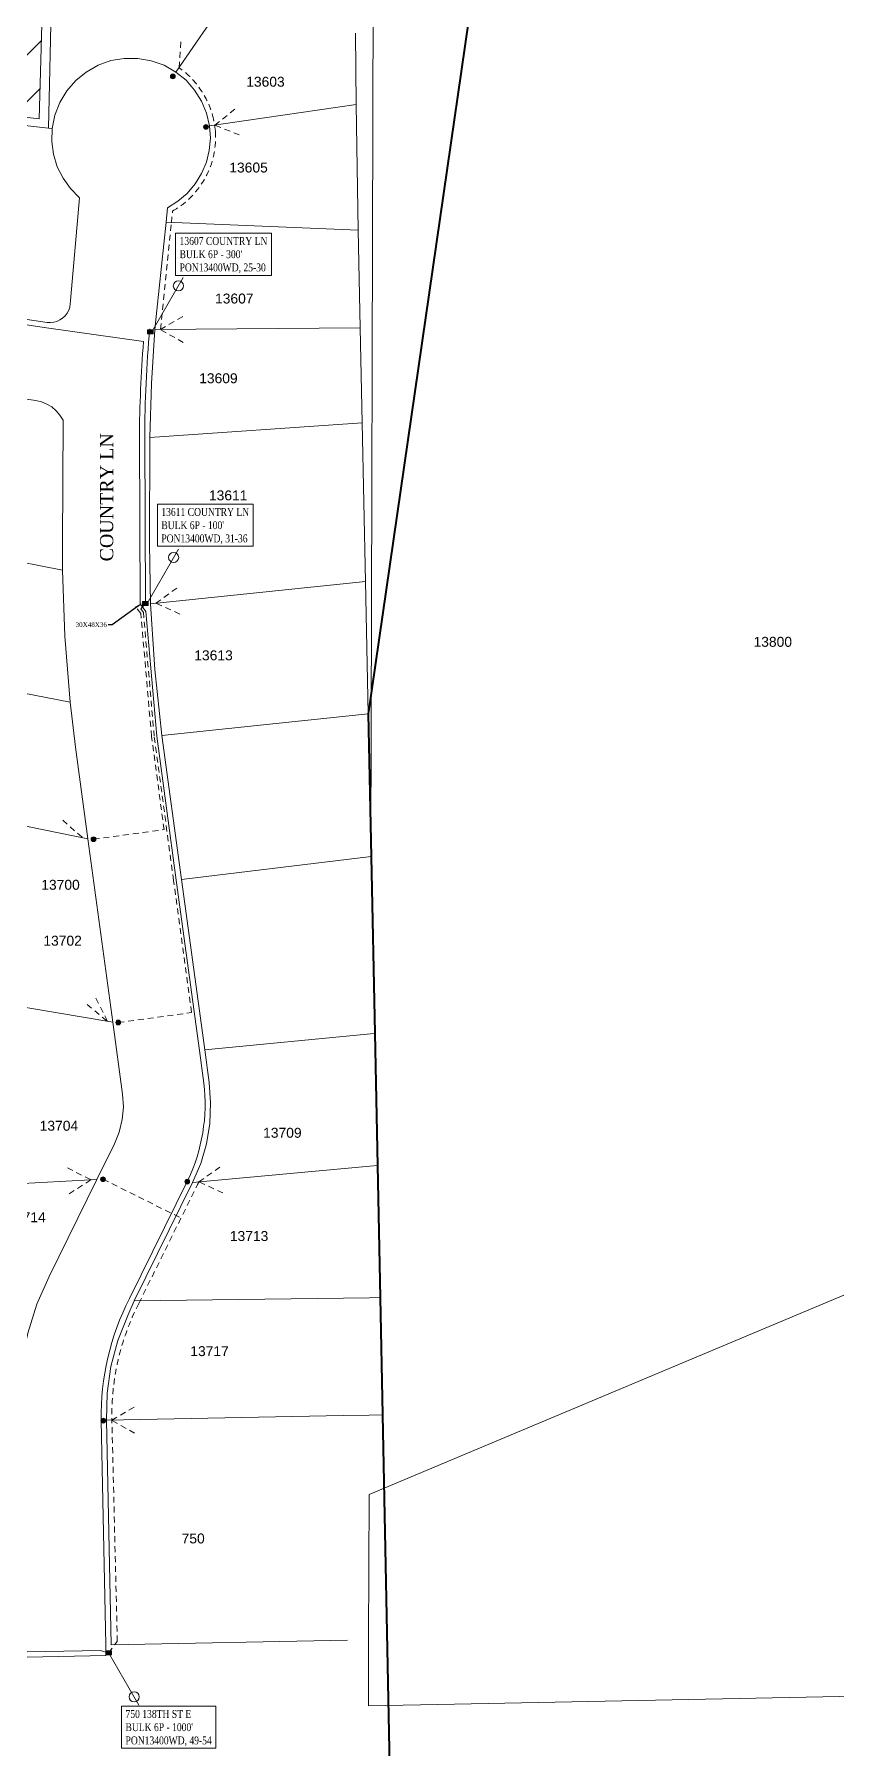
# Model space of a CAD drawing. Header units: feet. Extents: x 865220 to 2822444, y -2240498 to 975731.
# Drawn here: x 2815794 to 2816402, y 968217 to 969513 of the extents above; entities that cross this region are included whole.
import ezdxf
from ezdxf import colors
from ezdxf.entities.mleader import LeaderData, LeaderLine
from ezdxf.enums import TextEntityAlignment as Align
from ezdxf.lldxf.tags import DXFTag
from ezdxf.math import Vec2, Vec3

# ---------------------------------------------------------------- set-up
doc = ezdxf.new("R2010")
doc.units = ezdxf.units.FT
doc.header["$LTSCALE"] = 0.015
doc.header["$MEASUREMENT"] = 0
doc.linetypes.add('DASHED', pattern=[5, 3, -2])
for name, color, linetype in [('48A', 112, '48A'), ('Dakota County Addresses', 7, 'Continuous'), ('Dakota County Parcels', 7, 'Continuous'), ('DETAIL', 7, 'Continuous'), ('DROP BURIED', 7, 'DASHED'), ('NOTES', 7, 'Continuous'), ('STREET NAME', 7, 'Continuous'), ('TAIL', 1, 'MST'), ('TELEPHONE STRUCT-PROP', 6, 'Continuous'), ('TERMINALS', 7, 'Continuous')]:
    doc.layers.add(name, color=color, linetype=linetype)
doc.layers.add('RUNNING LINE (UNDERGROUND)', color=10, linetype='Continuous', lineweight=40)
doc.layers.add('WORK BOUNDARY', color=110, linetype='Continuous', lineweight=40)
doc.styles.add('Dimensions 100', font='arial.ttf')
doc.styles.add('Line', font='txt.shx', dxfattribs={"height": 3})
doc.styles.add('SIMPLEX', font='times.ttf', dxfattribs={"width": 0.8})
doc.styles.get("Standard").update_dxf_attribs({"font": 'times.ttf'})
doc.styles.add('Utilities', font='arial.ttf', dxfattribs={"height": 2.5})
tags = doc.linetypes.add('48A', pattern='A,80,-5,["48A",Line,S=1.5,R=0,X=0,Y=-1.5],-20', length=105).pattern_tags.tags
tags[6] = DXFTag(74, 10)
tags = doc.linetypes.add('MST', pattern='A,5,-5,5,-5,["TAIL",Line,S=1.5,R=0,X=0,Y=-1.5],-20', length=40).pattern_tags.tags
tags[10] = DXFTag(74, 10)

# ---------------------------------------------------------------- blocks, each defined once
blk = doc.blocks.new('ACMAP_ANN_TEMPLATE_Dakota County Addresses')
at = {"layer": 'Dakota County Addresses', "style": 'Dimensions 100'}
blk.add_attdef('DakotaCountyAddress', text='', height=50, dxfattribs=at).set_placement((0, 0), align=Align.CENTER)
blk = doc.blocks.new('Proposed FlowerPot')
at = {"lineweight": 5, "ltscale": 100, "true_color": 0xffffff}
h = blk.add_hatch(color=7, dxfattribs=at)
h.dxf.hatch_style = 1
h.paths.add_polyline_path([(-0.06, 0, 0.414214), (0, -0.06, 0.414214), (0.06, 0, 0.414214), (0, 0.06, 0.414214)])
at = {"lineweight": 5, "ltscale": 100}
blk.add_circle((0, 0), 0.0604, dxfattribs=at)
at = {"layer": 'RUNNING LINE (UNDERGROUND)', "color": 6, "lineweight": 5, "const_width": 0.00907, "flags": 128}
blk.add_lwpolyline([(-0.06, 0, -0.414214), (0, 0.06, -0.414214), (0.06, 0, -0.414214), (0, -0.06, -0.414214), (-0.06, 0)], format="xyb", dxfattribs=at)
at = {"color": 18, "linetype": 'ByBlock', "lineweight": 5, "ltscale": 100, "true_color": 0x000000, "style": 'Dimensions 100'}
blk.add_text('F', height=0.0744, dxfattribs=at).set_placement((-0.029, -0.037))
blk = doc.blocks.new('NEW HH')
at = {"ltscale": 40, "true_color": 0xffffff}
h = blk.add_hatch(color=7, dxfattribs=at)
h.dxf.hatch_style = 1
h.paths.add_polyline_path([(-0.061, -0.031, 0.414214), (-0.046, -0.046), (0.046, -0.046, 0.414214), (0.061, -0.031), (0.061, 0.031, 0.414214), (0.046, 0.046), (-0.046, 0.046, 0.414214), (-0.061, 0.031)])
at = {"layer": 'RUNNING LINE (UNDERGROUND)', "color": 6, "lineweight": 0, "const_width": 0.005, "flags": 128}
blk.add_lwpolyline([(-0.061, 0.031), (-0.061, -0.031, 0.414214), (-0.046, -0.046), (0.046, -0.046, 0.414214), (0.061, -0.031), (0.061, 0.031, 0.414214), (0.046, 0.046), (-0.046, 0.046, 0.414214)], format="xyb", close=True, dxfattribs=at)
at = {"layer": 'TELEPHONE STRUCT-PROP', "color": 18, "true_color": 0x000000, "style": 'Utilities'}
blk.add_text('HH', height=0.05, dxfattribs=at).set_placement((0, 0), align=Align.MIDDLE_CENTER)
blk = doc.blocks.new('TERMINAL')
at = {"lineweight": 5, "ltscale": 0.5, "flags": 128}
blk.add_lwpolyline([(-0.1, -0.6), (-0.1, 44.8)], dxfattribs=at)
at = {"lineweight": 5, "ltscale": 0.5}
blk.add_circle((-0.1, 37.6), 3.83, dxfattribs=at)

msp = doc.modelspace()

# ---------------------------------------------------------------- hatches: boundary and pattern name
at = {"layer": 'NOTES', "ltscale": 50}
h = msp.add_hatch(dxfattribs=at)
h.set_pattern_fill('ANSI31', color=1, scale=200)
edge = h.paths.add_edge_path()
edge.add_line((2815389.5, 969706.3), (2815393, 969495.9))
edge.add_line((2815393, 969495.9), (2815798.1, 969449.6))
edge.add_line((2815798.1, 969449.6), (2815801.2, 969557))
edge.add_line((2815801.2, 969557), (2815891.8, 969613.8))
edge.add_line((2815891.8, 969613.8), (2816031, 969615.1))
edge.add_line((2816031, 969615.1), (2816028.4, 969703.3))
edge.add_line((2816028.4, 969703.3), (2815689.2, 969789.6))
edge.add_line((2815689.2, 969789.6), (2815581.7, 969902.7))
edge.add_line((2815581.7, 969902.7), (2815513.2, 969911.4))
edge.add_line((2815513.2, 969911.4), (2815500.3, 969814))
edge.add_arc((2815364.1, 969843.2), 139.3, 280.5164, 347.8994, ccw=False)
edge = h.paths.add_edge_path()
edge.add_line((2815514.7, 969924), (2815588.5, 969912.5))
edge.add_line((2815588.5, 969912.5), (2815694.3, 969802.5))
edge.add_line((2815694.3, 969802.5), (2816029.8, 969715))
edge.add_line((2816029.8, 969715), (2816028.1, 969975.6))
edge.add_line((2816028.1, 969975.6), (2815607.5, 970012.4))
edge.add_arc((2815601.8, 969925.4), 87.2, 86.2556, 180.9042)
edge = h.paths.add_edge_path()
edge.add_line((2815469, 970349.6), (2815551.7, 970074.6))
edge.add_arc((2815610.4, 969810.7), 270.3, 90.4038, 102.5541, ccw=False)
edge.add_line((2815608.5, 970081.1), (2815784.9, 970067.5))
edge.add_arc((2815791.9, 970160.6), 93.4, 265.7164, 364.5194)
edge.add_arc((2815559.8, 970154.7), 325.4, 2.3307, 14.5067)
edge.add_line((2815874.8, 970236.3), (2815855.6, 970289))
edge.add_arc((2815739.8, 970242.2), 125, 22.0348, 53.0239)
edge.add_line((2815814.9, 970342), (2815778.4, 970362.6))
edge.add_arc((2815863.4, 970545.8), 201.9, 219.6864, 245.1125, ccw=False)
edge.add_line((2815708, 970416.9), (2815646, 970497.1))
edge.add_arc((2815583.2, 970452.6), 76.9, 35.3181, 86.0611)
edge.add_arc((2815406.2, 970521), 182.5, -69.8794, 2.641, ccw=False)
edge = h.paths.add_edge_path()
edge.add_line((2815377.5, 970420), (2815371.2, 970793.3))
edge.add_line((2815371.2, 970793.3), (2815519.5, 970792.1))
edge.add_arc((2815930.2, 970682.4), 425.1, 165.0468, 183.183)
edge.add_line((2815505.8, 970658.8), (2815512.6, 970533.5))
edge.add_arc((2815407.1, 970525.6), 105.8, -85.5639, 4.3138, ccw=False)
edge.add_line((2815415.3, 970420.1), (2815377.5, 970420))
edge = h.paths.add_edge_path()
edge.add_arc((2816383, 970635.9), 804.4, 168.8875, 182.1295)
edge.add_arc((2815574.8, 970438.5), 167.6, 38.8187, 88.5416, ccw=False)
edge.add_line((2815705.4, 970543.6), (2815749, 970482.3))
edge.add_line((2815749, 970482.3), (2816006.1, 970789.7))
edge.add_line((2816006.1, 970789.7), (2815593.6, 970791))
edge = h.paths.add_edge_path()
edge.add_line((2815764.7, 970466.1), (2816019.2, 970777.2))
edge.add_line((2816019.2, 970777.2), (2816024.9, 970155.5))
edge.add_line((2816024.9, 970155.5), (2815956, 970159.3))
edge.add_arc((2815614.5, 970167.6), 341.6, 358.6109, 380.8734)
edge.add_arc((2815737.9, 970234.5), 203.3, 15.6326, 55.8447)
edge.add_arc((2816022, 970729.4), 368.2, 225.6616, 242.511, ccw=False)

# ---------------------------------------------------------------- linework, layer by layer
at = {"layer": 'Dakota County Parcels', "lineweight": 5}
for p, q in [((2816049.2, 968897.7), (2816054.5, 970792.9)), ((2815901.6, 969484.9), (2815979.8, 969598.8)), ((2816038, 969460.3), (2816037.5, 969514.3)), ((2815927.1, 969444.1), (2816038, 969460.3)), ((2816039.5, 969365.3), (2816038, 969460.3)), ((2815737.4, 969450), (2815805.1, 969442.5)), ((2815805.1, 969442.5), (2815808.1, 969442.1)), ((2815821.8, 969312.1), (2815828.8, 969389.7)), ((2815894.2, 969371.2), (2815895.3, 969382.2)), ((2815887.2, 969304.8), (2815894.2, 969371.2)), ((2815894.2, 969371.2), (2816039.5, 969365.3)), ((2816041.1, 969291.4), (2816039.5, 969365.3)), ((2815715.1, 969308.6), (2815804.2, 969295.5)), ((2815887.2, 969304.8), (2815885.8, 969290.2)), ((2815885.8, 969290.2), (2816041.1, 969291.4)), ((2816042.7, 969219.4), (2816041.1, 969291.4)), ((2815697.1, 969250.4), (2815795.6, 969236.3)), ((2815815.7, 969128.1), (2815816.2, 969221.6)), ((2815882, 969208.3), (2816042.7, 969219.4)), ((2816045, 969099.4), (2816042.7, 969219.4)), ((2815881.7, 969127.8), (2815882, 969208.3)), ((2815714.8, 969127.9), (2815815.8, 969108.1)), ((2815815.7, 969128.1), (2815815.8, 969108.1)), ((2815881.7, 969127.8), (2815882.5, 969082.7)), ((2815882.5, 969082.7), (2816045, 969099.4)), ((2816047.1, 968999.5), (2816045, 969099.4)), ((2815714.1, 969029.2), (2815821.6, 969008.3)), ((2815821.6, 969008.3), (2815825.7, 968974.2)), ((2815891.1, 968983.1), (2816047.1, 968999.5)), ((2816049.2, 968897.7), (2816047.1, 968999.5)), ((2815891.1, 968983.1), (2815905.9, 968874.1)), ((2815825.7, 968974.2), (2815835.1, 968904.9)), ((2815733.6, 968925.3), (2815835.1, 968904.9)), ((2815835.1, 968904.9), (2815853.9, 968766.1)), ((2815905.9, 968874.1), (2816049.3, 968891.5)), ((2816049.3, 968891.5), (2816049.2, 968897.7)), ((2816052.1, 968757.7), (2816049.3, 968891.5)), ((2815905.9, 968874.1), (2815923.4, 968745.3)), ((2815739.1, 968785.4), (2815853.9, 968766.1)), ((2815853.9, 968766.1), (2815861.3, 968711.6)), ((2815923.4, 968745.3), (2816048.8, 968757.4)), ((2815923.4, 968745.3), (2815926.7, 968720.5)), ((2816048.8, 968757.4), (2816052.1, 968757.7)), ((2816054.1, 968657.8), (2816052.1, 968757.7)), ((2815841.9, 968647.2), (2815855.2, 968674.1)), ((2815914.3, 968644.8), (2816048.5, 968657.2)), ((2816048.5, 968657.2), (2816054.1, 968657.8)), ((2816056.2, 968557.8), (2816054.1, 968657.8)), ((2815744.9, 968641.7), (2815841.9, 968647.2)), ((2815805.6, 968573.7), (2815841.9, 968647.2)), ((2815870.1, 968555.2), (2815914.3, 968644.8)), ((2816059.2, 968413.7), (2816487.1, 968593.2)), ((2815865.2, 968544.2), (2815870.1, 968555.2)), ((2815870.1, 968555.2), (2816048.2, 968557.7)), ((2816048.2, 968557.7), (2816056.2, 968557.8)), ((2816058, 968469.1), (2816056.2, 968557.8)), ((2815849.1, 968465), (2816028.1, 968468.5)), ((2815849.1, 968465), (2815852.6, 968295)), ((2816028.1, 968468.5), (2816048, 968468.9)), ((2816048, 968468.9), (2816058, 968469.1)), ((2816059.2, 968413.7), (2816058, 968469.1)), ((2816047.8, 968408.9), (2816059.2, 968413.7)), ((2815852.6, 968295), (2816031.6, 968298.6)), ((2816047.4, 968248.9), (2816047.5, 968298.9))]:
    msp.add_line(p, q, dxfattribs=at)
for points in [[(2815805.1, 969442.5), (2815807.4, 969543.1), (2815807.7, 969555.3)], [(2815901.6, 969484.9), (2815892.7, 969490), (2815883, 969493.4), (2815872.9, 969495.2), (2815862.6, 969495.2), (2815852.4, 969493.5), (2815842.8, 969490), (2815833.8, 969484.9), (2815825.8, 969478.4), (2815819.1, 969470.6), (2815813.8, 969461.8), (2815810.1, 969452.2), (2815808.1, 969442.1)], [(2815927.1, 969444.1), (2815924.8, 969453.7), (2815921.1, 969462.9), (2815915.8, 969471.2), (2815909.3, 969478.7), (2815901.6, 969484.9)], [(2815808.1, 969442.1), (2815807.8, 969432.4), (2815809.1, 969422.7), (2815811.9, 969413.3), (2815816.2, 969404.6), (2815821.9, 969396.7), (2815828.8, 969389.7)], [(2815895.3, 969382.2), (2815903.2, 969387.1), (2815910.2, 969393.1), (2815916.2, 969400.2), (2815921.1, 969408.1), (2815924.7, 969416.6), (2815926.9, 969425.6), (2815927.7, 969434.9), (2815927.1, 969444.1)], [(2815804.2, 969295.5), (2815806.7, 969295.4), (2815809.2, 969295.6), (2815811.6, 969296.3), (2815813.9, 969297.4), (2815815.9, 969298.8), (2815817.8, 969300.5), (2815819.3, 969302.5), (2815820.5, 969304.7), (2815821.3, 969307.1), (2815821.7, 969309.6), (2815821.8, 969312.1)], [(2815885.8, 969290.2), (2815883.1, 969249.3), (2815882, 969208.3)], [(2815816.2, 969221.6), (2815813.9, 969225.3), (2815811, 969228.6), (2815807.7, 969231.5), (2815804, 969233.7), (2815799.9, 969235.4), (2815795.6, 969236.3)], [(2815815.8, 969108.1), (2815817.6, 969058.2), (2815821.6, 969008.3)], [(2815882.5, 969082.7), (2815885.6, 969032.8), (2815891.1, 968983.1)], [(2815914.3, 968644.8), (2815920.4, 968659.2), (2815924.7, 968674.1), (2815927.2, 968689.5), (2815927.9, 968705), (2815926.7, 968720.5)], [(2815855.2, 968674.1), (2815858.8, 968683), (2815861, 968692.4), (2815861.9, 968702), (2815861.3, 968711.6)], [(2815805.6, 968573.7), (2815796.5, 968552.7), (2815789.6, 968530.9), (2815784.8, 968508.5), (2815782.3, 968485.8), (2815782.1, 968462.9)], [(2815865.2, 968544.2), (2815857.7, 968525.3), (2815852.4, 968505.6), (2815849.6, 968485.4), (2815849.1, 968465)], [(2816047.5, 968298.9), (2816047.8, 968408.9), (2816047.8, 968408.9)], [(2816047.4, 968248.9), (2816099.9, 968249.9), (2816568.5, 968259.2), (2816570, 968259.3), (2816716.4, 968262.2), (2816717.1, 968262.2), (2817121, 968270.2)]]:
    msp.add_lwpolyline(points, dxfattribs=at)
at = {"layer": 'DROP BURIED', "lineweight": 5, "ltscale": 100}
for points in [[(2815904, 969488.2), (2815905.5, 969508.2)], [(2815949.6, 969437.3), (2815931, 969444.7), (2815946.7, 969457.1)], [(2815907.2, 969280.2), (2815889.9, 969290.2), (2815907.2, 969300.2)], [(2815839.3, 968904.5), (2815892.7, 968911.8), (2815883.2, 968982.2), (2815875.1, 969075.4), (2815871.1, 969080.4), (2815878.5, 969082.9)], [(2815858, 968765.9), (2815913.5, 968773.4), (2815899.9, 968873.3), (2815885.2, 968982.4), (2815877, 969076.1), (2815875, 969078.7), (2815878.5, 969082.9)], [(2815904.7, 969074.9), (2815886.5, 969083.1), (2815902.7, 969094.8)], [(2815816, 968918.9), (2815831, 968905.7)], [(2815834.4, 968779.6), (2815849.8, 968766.8), (2815840.4, 968785.8)], [(2815819.5, 968655.9), (2815837.3, 968646.9), (2815820.6, 968636)], [(2815937.1, 968636.9), (2815919, 968645.3), (2815935.3, 968656.8)], [(2815846.5, 968647.3), (2815905.5, 968618)], [(2815870.4, 968455.1), (2815853.1, 968465.1), (2815870.4, 968475.1)]]:
    msp.add_lwpolyline(points, dxfattribs=at)
for points in [[(2815931.5, 969440.2), (2815930.2, 969449.1, 0.18317), (2815904, 969488.2)], [(2815889.9, 969290.2), (2815898.2, 969370.8), (2815899.1, 969379.7, 0.289189), (2815931.5, 969440.2)], [(2815850.7, 968289), (2815857.3, 968297.7), (2815853.2, 968465.1, -0.125331), (2815873.6, 968553.4), (2815917.9, 968643.1, 0.004282), (2815919, 968645.3)]]:
    msp.add_lwpolyline(points, format="xyb", dxfattribs=at)
at = {"layer": 'NOTES', "color": 1, "lineweight": 5, "ltscale": 50, "flags": 128}
msp.add_lwpolyline([(2815389.5, 969706.3), (2815393, 969495.9), (2815798.1, 969449.6), (2815801.2, 969557), (2815891.8, 969613.8), (2816031, 969615.1), (2816028.4, 969703.3), (2815689.2, 969789.6), (2815581.7, 969902.7), (2815513.2, 969911.4), (2815500.3, 969814, -0.302789)], format="xyb", close=True, dxfattribs=at)
at = {"layer": 'TAIL', "lineweight": 5, "ltscale": 50, "flags": 128}
msp.add_lwpolyline([(2815881.8, 969290.6, 0.020236), (2815878, 969208.3), (2815878.5, 969082.5)], format="xyb", dxfattribs=at)
msp.add_lwpolyline([(2815850.9, 968288.9), (2815844.5, 968290.9), (2815789, 968289.8), (2815608.3, 968286.2), (2815408.3, 968281.9), (2815249, 968279), (2815245, 968278.9)], dxfattribs=at)
at = {"layer": 'WORK BOUNDARY', "ltscale": 50, "flags": 128}
msp.add_lwpolyline([(2816313, 970835.3), (2816047.1, 968999.5), (2816049.3, 968891.5), (2816052.1, 968757.7), (2816054.1, 968657.8), (2816056.2, 968557.8), (2816058, 968469.1), (2816063.3, 968203.2)], dxfattribs=at)

# ---------------------------------------------------------------- block references
at = {"lineweight": 5}
for name, p, xscale, yscale, zscale in [('Proposed FlowerPot', (2815899.3, 969481.6), 30, 30, 30), ('Proposed FlowerPot', (2815924.4, 969443.4), 30, 30, 30), ('NEW HH', (2815882.3, 969288.3), 40, 40, 40), ('NEW HH', (2815878.5, 969082.9), 40, 40, 40), ('Proposed FlowerPot', (2815839.3, 968904.5), 30, 30, 30), ('Proposed FlowerPot', (2815858, 968765.9), 30, 30, 30), ('Proposed FlowerPot', (2815846.5, 968647.3), 30, 30, 30), ('Proposed FlowerPot', (2815910.2, 968645.5), 30, 30, 30), ('Proposed FlowerPot', (2815846.7, 968464.7), 30, 30, 30), ('NEW HH', (2815850.7, 968289), 40, 40, 40)]:
    msp.add_blockref(name, p, dxfattribs=dict(at, xscale=xscale, yscale=yscale, zscale=zscale))
at = {"layer": 'Dakota County Addresses', "lineweight": 5, "xscale": 0.15, "yscale": 0.15, "zscale": 0.15}
for p, values in [((2815969.4, 969473.8), {'DakotaCountyAddress': '13603'}), ((2815956.6, 969408.9), {'DakotaCountyAddress': '13605'}), ((2815945.8, 969309.8), {'DakotaCountyAddress': '13607'}), ((2815933.8, 969249.5), {'DakotaCountyAddress': '13609'}), ((2815941.2, 969160.9), {'DakotaCountyAddress': '13611'}), ((2816353.3, 969050.1), {'DakotaCountyAddress': '13800'}), ((2815930.1, 969039.9), {'DakotaCountyAddress': '13613'}), ((2815814.3, 968866.3), {'DakotaCountyAddress': '13700'}), ((2815815.9, 968824), {'DakotaCountyAddress': '13702'}), ((2815813.1, 968684), {'DakotaCountyAddress': '13704'}), ((2815982.2, 968678.7), {'DakotaCountyAddress': '13709'}), ((2815788.6, 968614.8), {'DakotaCountyAddress': '13714'}), ((2815957, 968600.6), {'DakotaCountyAddress': '13713'}), ((2815927.1, 968513.5), {'DakotaCountyAddress': '13717'}), ((2815914.7, 968371.8), {'DakotaCountyAddress': '750'})]:
    msp.add_blockref('ACMAP_ANN_TEMPLATE_Dakota County Addresses', p, dxfattribs=at).add_auto_attribs(values)
at = {"layer": 'TERMINALS', "lineweight": 5, "ltscale": 0.5, "rotation": 329.9999999999999}
for p in [(2815884.8, 969290.5), (2815881.2, 969085.1)]:
    msp.add_blockref('TERMINAL', p, dxfattribs=at)
at = {"layer": 'TERMINALS', "lineweight": 5, "ltscale": 0.5, "xscale": -1, "rotation": 210}
msp.add_blockref('TERMINAL', (2815851.3, 968288.4), dxfattribs=at)

# ---------------------------------------------------------------- texts
at = {"layer": 'STREET NAME', "lineweight": 5, "ltscale": 40, "insert": (2815844.2, 969114.7), "char_height": 10, "attachment_point": 1, "rotation": 90}
msp.add_mtext('COUNTRY LN', dxfattribs=at)

# ---------------------------------------------------------------- next in the draw order: texts
at = {"layer": 'TERMINALS', "lineweight": 5, "ltscale": 0.5, "char_height": 6, "attachment_point": 1, "style": 'SIMPLEX', "bg_fill": 19, "box_fill_scale": 1.5, "bg_fill_color": 256, "bg_fill_transparency": 0}
for s, insert in [("13607 COUNTRY LN\\PBULK 6P - 300'\\PPON13400WD, 25-30", (2815904.4, 969360.1)), ("13611 COUNTRY LN\\PBULK 6P - 100'\\PPON13400WD, 31-36", (2815890.6, 969155.1)), ("750 138TH ST E\\PBULK 6P - 1000'\\PPON13400WD, 49-54", (2815863.5, 968245.8))]:
    msp.add_mtext(s, dxfattribs=dict(at, insert=insert))

# ---------------------------------------------------------------- next in the draw order: leaders
at = {"layer": 'DETAIL', "lineweight": 5, "ltscale": 5}
ml = msp.add_multileader_mtext('Standard', dxfattribs=at)
ml.set_content('30X48X36', color=256)
ml.set_leader_properties()
ml.build(insert=Vec2(0, 0))
ml.multileader.update_dxf_attribs({"has_text_frame": 1, "text_left_attachment_type": 2, "text_right_attachment_type": 2, "dogleg_length": 3})
ctx = ml.context
ctx.base_point, ctx.char_height, ctx.landing_gap_size, ctx.plane_origin = Vec3(2815824.8, 969066.8), 3.5, 1.5, Vec3(2815900.1, 969050)
ctx.left_attachment, ctx.right_attachment, ctx.text_align_type = 2, 2, 1
notes = []
notes.append((ctx, [(0, (1, 1, 0), (2815853.4, 969066.8), (-1, 0), 3, [(0, [(2815875.8, 969083)], 0, [])])]))
ctx.mtext.insert, ctx.mtext.alignment, ctx.mtext.flow_direction = Vec3(2815837.6, 969068.6), 2, 5
ctx.mtext.has_bg_fill, ctx.mtext.bg_color, ctx.mtext.bg_scale_factor, ctx.mtext.bg_transparency, ctx.mtext.use_window_bg_color = 1, -1027028792, 1.5, 0, 1
for ctx, leaders in notes:
    for number, flags, end, landing, length, lines in leaders:
        leader = LeaderData()
        leader.index, (leader.has_last_leader_line, leader.has_dogleg_vector, leader.attachment_direction) = number, flags
        leader.last_leader_point, leader.dogleg_vector, leader.dogleg_length = Vec3(end), Vec3(landing), length
        for number, points, colour, breaks in lines:
            line = LeaderLine()
            line.index, line.vertices, line.color, line.breaks = number, Vec3.list(points), colors.encode_raw_color(colour), breaks
            leader.lines.append(line)
        ctx.leaders.append(leader)

# ---------------------------------------------------------------- next in the draw order: linework, layer by layer
at = {"layer": '48A', "lineweight": 5, "ltscale": 50, "flags": 128}
msp.add_lwpolyline([(2815560.3, 968698.6, -0.069113), (2815547.9, 968760.9), (2815546.8, 968790.9), (2815542.8, 968890.8), (2815538.8, 968990.7), (2815534.2, 969105.6), (2815530.2, 969205.5), (2815529.4, 969225.4, -0.172972), (2815548.7, 969284.2, -0.220846), (2815615.9, 969317.4), (2815630.5, 969316.5), (2815714.6, 969304.7), (2815803.6, 969291.5), (2815877.1, 969281.1, 0.017822), (2815874, 969208.3), (2815874.5, 969082.6), (2815879, 969076.9), (2815887.1, 968982.6), (2815901.9, 968873.6), (2815919.4, 968744.7), (2815922.7, 968720, -0.143338), (2815910.7, 968646.6), (2815866.5, 968557, 0.124233), (2815845.1, 968464.9), (2815848.5, 968295), (2815848.6, 968287), (2815789.1, 968285.8), (2815608.4, 968282.2), (2815408.4, 968277.9), (2815249.1, 968275), (2815245, 968278.9)], format="xyb", dxfattribs=at)

doc.saveas('drawing.dxf')
